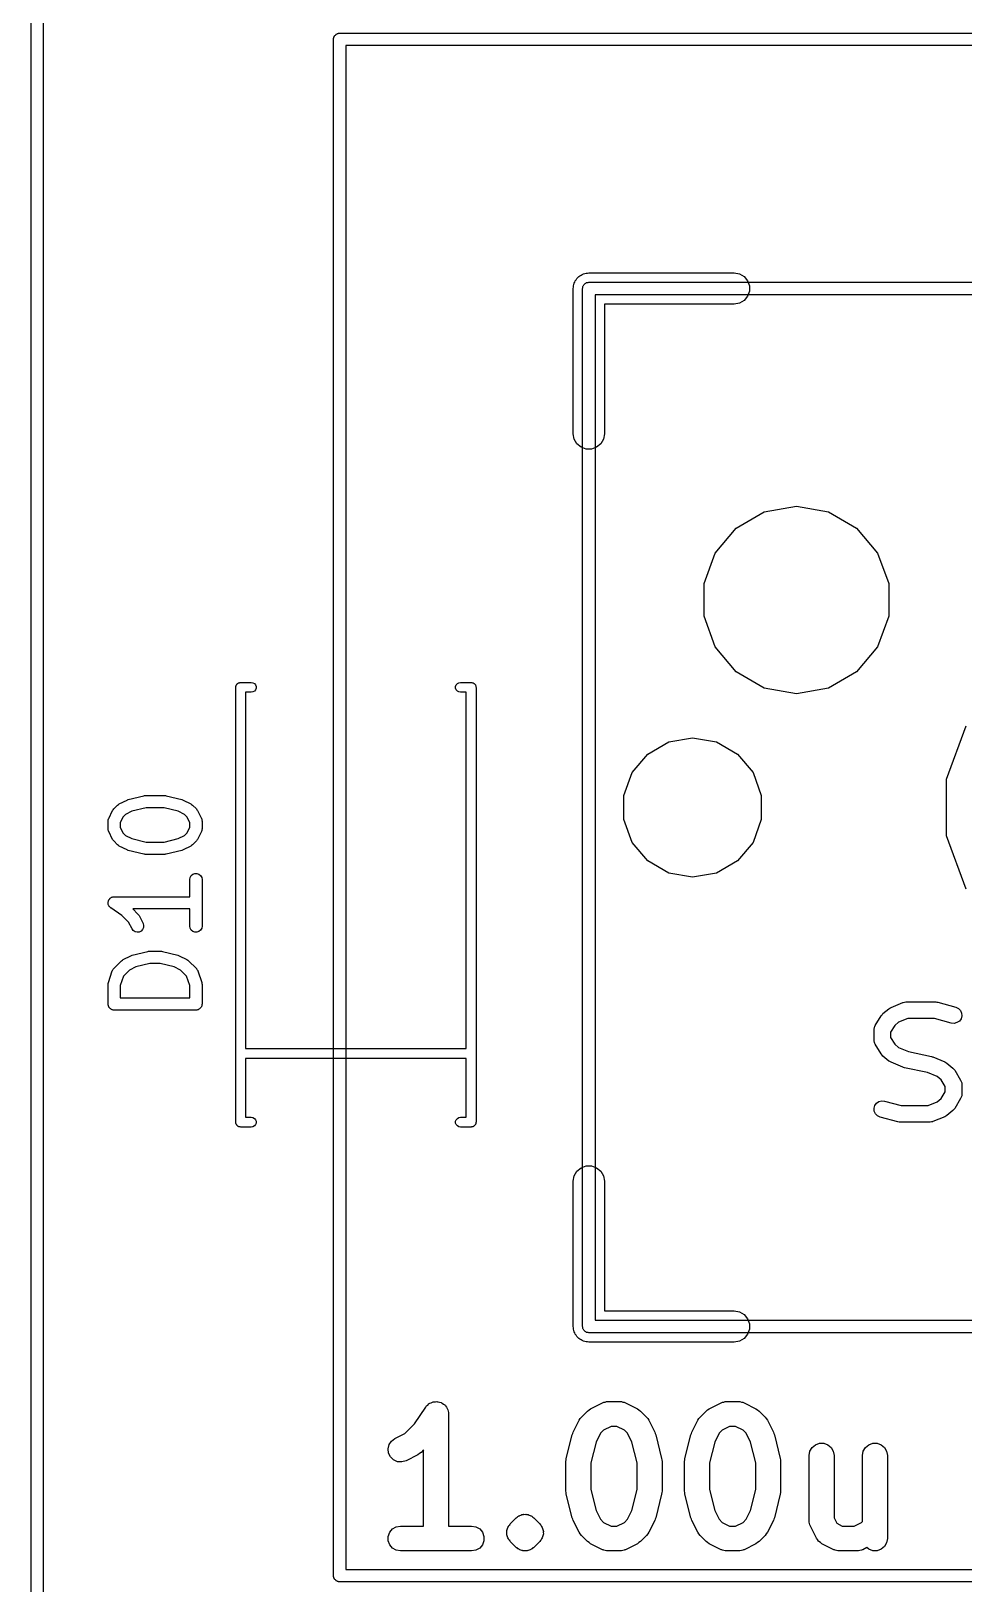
# Model space of a CAD drawing. Header units: millimetres. Extents: x 50 to 169, y 50 to 167.
# Drawn here: x 49.94 to 61.35, y 108.27 to 127.27 of the extents above; entities that cross this region are included whole.
import ezdxf

# ---------------------------------------------------------------- set-up
doc = ezdxf.new("R2010")
doc.units = ezdxf.units.MM
doc.layers.add('BLACK', color=7, linetype='Continuous')

# ---------------------------------------------------------------- blocks, each defined once
blk = doc.blocks.new('hhskb2-Cmts.User')
at = {"layer": 'BLACK'}
for p, q in [((43.5738, -62.65), (43.575, -62.6434)), ((43.5738, -75.35), (43.5738, -62.65)), ((43.575, -62.6368), (43.5772, -62.6305)), ((43.575, -62.6434), (43.575, -62.6368)), ((43.5772, -62.6305), (43.5784, -62.6239)), ((43.5784, -62.6239), (43.5817, -62.6182)), ((43.5817, -62.6182), (43.584, -62.6119)), ((43.584, -62.6119), (43.5883, -62.6068)), ((43.5883, -62.6068), (43.5916, -62.601)), ((43.5916, -62.601), (43.5967, -62.5967)), ((43.5967, -62.5967), (43.601, -62.5916)), ((43.601, -62.5916), (43.6068, -62.5883)), ((43.6068, -62.5883), (43.6119, -62.584)), ((43.6119, -62.584), (43.6182, -62.5817)), ((43.6182, -62.5817), (43.6239, -62.5784)), ((43.6239, -62.5784), (43.6305, -62.5772)), ((43.6305, -62.5772), (43.6368, -62.575)), ((43.6368, -62.575), (43.6434, -62.575)), ((43.6434, -62.575), (43.65, -62.5738)), ((43.65, -62.5738), (56.35, -62.5738)), ((43.7262, -62.7262), (43.7262, -75.2738)), ((56.2738, -62.7262), (43.7262, -62.7262)), ((43.575, -75.3566), (43.5738, -75.35)), ((43.575, -75.3632), (43.575, -75.3566)), ((43.5772, -75.3695), (43.575, -75.3632)), ((43.5784, -75.3761), (43.5772, -75.3695)), ((43.5817, -75.3818), (43.5784, -75.3761)), ((43.584, -75.3881), (43.5817, -75.3818)), ((43.5883, -75.3932), (43.584, -75.3881)), ((43.5916, -75.399), (43.5883, -75.3932)), ((43.5967, -75.4033), (43.5916, -75.399)), ((43.601, -75.4084), (43.5967, -75.4033)), ((43.6068, -75.4117), (43.601, -75.4084)), ((43.6119, -75.416), (43.6068, -75.4117)), ((43.6182, -75.4183), (43.6119, -75.416)), ((43.6239, -75.4216), (43.6182, -75.4183)), ((43.6305, -75.4228), (43.6239, -75.4216)), ((43.6368, -75.425), (43.6305, -75.4228)), ((43.6434, -75.425), (43.6368, -75.425)), ((43.65, -75.4262), (43.6434, -75.425)), ((56.35, -75.4262), (43.65, -75.4262)), ((43.7262, -75.2738), (56.2738, -75.2738))]:
    blk.add_line(p, q, dxfattribs=at)
blk = doc.blocks.new('hhskb2-Dwgs.User')
at = {"layer": 'BLACK'}
for p, q in [((40.5258, -59.602), (40.527, -59.5954)), ((40.5258, -78.398), (40.5258, -59.602)), ((40.527, -59.5888), (40.5292, -59.5825)), ((40.527, -59.5954), (40.527, -59.5888)), ((40.5292, -59.5825), (40.5304, -59.5759)), ((40.5304, -59.5759), (40.5337, -59.5702)), ((40.5337, -59.5702), (40.536, -59.5639)), ((40.536, -59.5639), (40.5403, -59.5588)), ((40.5403, -59.5588), (40.5436, -59.553)), ((40.5436, -59.553), (40.5487, -59.5487)), ((40.5487, -59.5487), (40.553, -59.5436)), ((40.553, -59.5436), (40.5588, -59.5403)), ((40.5588, -59.5403), (40.5639, -59.536)), ((40.5639, -59.536), (40.5702, -59.5337)), ((40.5702, -59.5337), (40.5759, -59.5304)), ((40.5759, -59.5304), (40.5825, -59.5292)), ((40.5825, -59.5292), (40.5888, -59.527)), ((40.5888, -59.527), (40.5954, -59.527)), ((40.5954, -59.527), (40.602, -59.5258)), ((40.602, -59.5258), (59.398, -59.5258)), ((40.6782, -59.6782), (40.6782, -78.3218)), ((59.3218, -59.6782), (40.6782, -59.6782)), ((41.5177, -76.541), (41.6545, -76.3359)), ((41.6545, -76.3359), (41.6603, -76.3298)), ((41.6603, -76.3298), (41.6645, -76.3225)), ((41.6645, -76.3225), (41.6785, -76.3108)), ((41.6785, -76.3108), (41.691, -76.2976)), ((41.691, -76.2976), (41.6986, -76.2939)), ((41.6986, -76.2939), (41.7051, -76.2884)), ((41.7051, -76.2884), (41.7222, -76.2822)), ((41.7222, -76.2822), (41.7385, -76.2742)), ((41.7385, -76.2742), (41.7469, -76.2732)), ((41.7469, -76.2732), (41.7548, -76.2703)), ((41.7548, -76.2703), (41.773, -76.2703)), ((41.773, -76.2703), (41.7911, -76.2683)), ((41.7911, -76.2683), (41.7993, -76.2703)), ((41.7993, -76.2703), (41.8077, -76.2703)), ((41.8077, -76.2703), (41.8248, -76.2766)), ((41.8248, -76.2766), (41.8425, -76.2809)), ((41.8425, -76.2809), (41.8496, -76.2856)), ((41.8496, -76.2856), (41.8575, -76.2884)), ((41.8575, -76.2884), (41.8714, -76.3001)), ((41.8714, -76.3001), (41.8866, -76.3102)), ((41.8866, -76.3102), (41.8916, -76.317)), ((41.8916, -76.317), (41.898, -76.3225)), ((41.898, -76.3225), (41.9071, -76.3382)), ((41.9071, -76.3382), (41.9179, -76.3529)), ((41.9179, -76.3529), (41.9203, -76.361)), ((41.9203, -76.361), (41.9245, -76.3683)), ((41.9245, -76.3683), (41.9277, -76.3862)), ((43.633, -76.3852), (43.6529, -76.3712)), ((43.6529, -76.3712), (43.6726, -76.3567)), ((43.6726, -76.3567), (43.8177, -76.2841)), ((43.8177, -76.2841), (43.8261, -76.2816)), ((43.8261, -76.2816), (43.8337, -76.2772)), ((43.8337, -76.2772), (43.8513, -76.2741)), ((43.8513, -76.2741), (43.8684, -76.269)), ((43.8684, -76.269), (43.8772, -76.2696)), ((43.8772, -76.2696), (43.8859, -76.268)), ((43.8859, -76.268), (44.031, -76.268)), ((44.031, -76.268), (44.0397, -76.2696)), ((44.0397, -76.2696), (44.0484, -76.269)), ((44.0484, -76.269), (44.0655, -76.2741)), ((44.0655, -76.2741), (44.0831, -76.2772)), ((44.0831, -76.2772), (44.0907, -76.2816)), ((44.0907, -76.2816), (44.0992, -76.2841)), ((44.0992, -76.2841), (44.2443, -76.3567)), ((44.2443, -76.3567), (44.2639, -76.3712)), ((44.2639, -76.3712), (44.2839, -76.3852)), ((45.0844, -76.3852), (45.1044, -76.3712)), ((45.1044, -76.3712), (45.124, -76.3567)), ((45.124, -76.3567), (45.2691, -76.2841)), ((45.2691, -76.2841), (45.2776, -76.2816)), ((45.2776, -76.2816), (45.2852, -76.2772)), ((45.2852, -76.2772), (45.3027, -76.2741)), ((45.3027, -76.2741), (45.3199, -76.269)), ((45.3199, -76.269), (45.3286, -76.2696)), ((45.3286, -76.2696), (45.3373, -76.268)), ((45.3373, -76.268), (45.4824, -76.268)), ((45.4824, -76.268), (45.4911, -76.2696)), ((45.4911, -76.2696), (45.4999, -76.269)), ((45.4999, -76.269), (45.517, -76.2741)), ((45.517, -76.2741), (45.5346, -76.2772)), ((45.5346, -76.2772), (45.5422, -76.2816)), ((45.5422, -76.2816), (45.5506, -76.2841)), ((45.5506, -76.2841), (45.6957, -76.3567)), ((45.6957, -76.3567), (45.7153, -76.3712)), ((45.7153, -76.3712), (45.7353, -76.3852)), ((41.4007, -76.658), (41.5177, -76.541)), ((41.9277, -76.3862), (41.9328, -76.4037)), ((41.9328, -76.4037), (41.9322, -76.4121)), ((41.9322, -76.4121), (41.9337, -76.4204)), ((41.9337, -76.4204), (41.9337, -77.792)), ((43.4593, -76.6426), (43.5318, -76.4974)), ((43.5318, -76.4974), (43.5464, -76.4778)), ((43.5464, -76.4778), (43.5604, -76.4578)), ((43.5604, -76.4578), (43.633, -76.3852)), ((44.2839, -76.3852), (44.3565, -76.4578)), ((44.3565, -76.4578), (44.3705, -76.4778)), ((44.3705, -76.4778), (44.385, -76.4974)), ((44.385, -76.4974), (44.4576, -76.6426)), ((44.9107, -76.6426), (44.9833, -76.4974)), ((44.9833, -76.4974), (44.9978, -76.4778)), ((44.9978, -76.4778), (45.0118, -76.4578)), ((45.0118, -76.4578), (45.0844, -76.3852)), ((45.7353, -76.3852), (45.8079, -76.4578)), ((45.8079, -76.4578), (45.8219, -76.4778)), ((45.8219, -76.4778), (45.8365, -76.4974)), ((45.8365, -76.4974), (45.909, -76.6426)), ((41.206, -76.7952), (41.2352, -76.7511)), ((41.2352, -76.7511), (41.2777, -76.7195)), ((41.2777, -76.7195), (41.4007, -76.658)), ((43.3751, -76.964), (43.4477, -76.6738)), ((43.4477, -76.6738), (43.4545, -76.6585)), ((43.4545, -76.6585), (43.4593, -76.6426)), ((43.7934, -76.6558), (43.7394, -76.7639)), ((43.831, -76.6183), (43.7934, -76.6558)), ((43.9218, -76.5728), (43.831, -76.6183)), ((43.995, -76.5728), (43.9218, -76.5728)), ((44.0859, -76.6183), (43.995, -76.5728)), ((44.1235, -76.6558), (44.0859, -76.6183)), ((44.1775, -76.7639), (44.1235, -76.6558)), ((44.4576, -76.6426), (44.4623, -76.6585)), ((44.4623, -76.6585), (44.4691, -76.6738)), ((44.4691, -76.6738), (44.5417, -76.964)), ((44.8266, -76.964), (44.8991, -76.6738)), ((44.8991, -76.6738), (44.9059, -76.6585)), ((44.9059, -76.6585), (44.9107, -76.6426)), ((45.2448, -76.6558), (45.1908, -76.7639)), ((45.2824, -76.6183), (45.2448, -76.6558)), ((45.3733, -76.5728), (45.2824, -76.6183)), ((45.4465, -76.5728), (45.3733, -76.5728)), ((45.5373, -76.6183), (45.4465, -76.5728)), ((45.5749, -76.6558), (45.5373, -76.6183)), ((45.6289, -76.7639), (45.5749, -76.6558)), ((45.909, -76.6426), (45.9138, -76.6585)), ((45.9138, -76.6585), (45.9206, -76.6738)), ((45.9206, -76.6738), (45.9931, -76.964)), ((41.1937, -76.8467), (41.206, -76.7952)), ((41.1998, -76.8993), (41.1937, -76.8467)), ((41.2235, -76.9466), (41.1998, -76.8993)), ((41.2619, -76.983), (41.2235, -76.9466)), ((41.5592, -76.9196), (41.414, -76.9922)), ((41.5788, -76.905), (41.5592, -76.9196)), ((41.5988, -76.891), (41.5788, -76.905)), ((41.6289, -76.8609), (41.5988, -76.891)), ((41.6289, -77.792), (41.6289, -76.8609)), ((43.7394, -76.7639), (43.6754, -77.0198)), ((44.2415, -77.0198), (44.1775, -76.7639)), ((45.1908, -76.7639), (45.1268, -77.0198)), ((45.6929, -77.0198), (45.6289, -76.7639)), ((46.346, -76.9284), (46.3552, -76.8763)), ((46.346, -77.7267), (46.346, -76.9284)), ((46.3552, -76.8763), (46.3817, -76.8305)), ((46.3817, -76.8305), (46.4222, -76.7964)), ((46.4222, -76.7964), (46.472, -76.7783)), ((46.472, -76.7783), (46.5249, -76.7783)), ((46.5249, -76.7783), (46.5746, -76.7964)), ((46.5746, -76.7964), (46.6152, -76.8305)), ((46.6152, -76.8305), (46.6416, -76.8763)), ((46.6416, -76.8763), (46.6508, -76.9284)), ((46.6508, -76.9284), (46.6508, -77.6907)), ((46.9992, -76.9284), (47.0084, -76.8763)), ((46.9992, -77.7362), (46.9992, -76.9284)), ((47.0084, -76.8763), (47.0348, -76.8305)), ((47.0348, -76.8305), (47.0754, -76.7964)), ((47.0754, -76.7964), (47.1251, -76.7783)), ((47.1251, -76.7783), (47.178, -76.7783)), ((47.178, -76.7783), (47.2278, -76.7964)), ((47.2278, -76.7964), (47.2683, -76.8305)), ((47.2683, -76.8305), (47.2948, -76.8763)), ((47.2948, -76.8763), (47.304, -76.9284)), ((47.304, -76.9284), (47.304, -77.9444)), ((41.3104, -77.0041), (41.2619, -76.983)), ((41.3633, -77.0073), (41.3104, -77.0041)), ((41.414, -76.9922), (41.3633, -77.0073)), ((43.3706, -77.001), (43.3738, -76.9826)), ((43.3706, -77.3639), (43.3706, -77.001)), ((43.3738, -76.9826), (43.3751, -76.964)), ((43.6754, -77.0198), (43.6754, -77.3451)), ((44.2415, -77.3451), (44.2415, -77.0198)), ((44.5417, -76.964), (44.543, -76.9826)), ((44.543, -76.9826), (44.5463, -77.001)), ((44.5463, -77.001), (44.5463, -77.3639)), ((44.822, -77.001), (44.8253, -76.9826)), ((44.822, -77.3639), (44.822, -77.001)), ((44.8253, -76.9826), (44.8266, -76.964)), ((45.1268, -77.0198), (45.1268, -77.3451)), ((45.6929, -77.3451), (45.6929, -77.0198)), ((45.9931, -76.964), (45.9944, -76.9826)), ((45.9944, -76.9826), (45.9977, -77.001)), ((45.9977, -77.001), (45.9977, -77.3639)), ((43.3738, -77.3822), (43.3706, -77.3639)), ((43.3751, -77.4008), (43.3738, -77.3822)), ((43.4477, -77.6911), (43.3751, -77.4008)), ((43.6754, -77.3451), (43.7394, -77.6009)), ((44.1775, -77.601), (44.2415, -77.3451)), ((44.5417, -77.4008), (44.4691, -77.6911)), ((44.543, -77.3822), (44.5417, -77.4008)), ((44.5463, -77.3639), (44.543, -77.3822)), ((44.8253, -77.3822), (44.822, -77.3639)), ((44.8266, -77.4008), (44.8253, -77.3822)), ((44.8991, -77.6911), (44.8266, -77.4008)), ((45.1268, -77.3451), (45.1908, -77.6009)), ((45.6289, -77.601), (45.6929, -77.3451)), ((45.9931, -77.4008), (45.9206, -77.6911)), ((45.9944, -77.3822), (45.9931, -77.4008)), ((45.9977, -77.3639), (45.9944, -77.3822)), ((42.6895, -77.7641), (42.7621, -77.6915)), ((42.7621, -77.6915), (42.773, -77.6839)), ((42.773, -77.6839), (42.7824, -77.6744)), ((42.7824, -77.6744), (42.7885, -77.6716)), ((42.7885, -77.6716), (42.7937, -77.6673)), ((42.7937, -77.6673), (42.8, -77.665)), ((42.8, -77.665), (42.8055, -77.6612)), ((42.8055, -77.6612), (42.8183, -77.6577)), ((42.8183, -77.6577), (42.8304, -77.6521)), ((42.8304, -77.6521), (42.8371, -77.6515)), ((42.8371, -77.6515), (42.8434, -77.6492)), ((42.8434, -77.6492), (42.8501, -77.6492)), ((42.8501, -77.6492), (42.8566, -77.6475)), ((42.8566, -77.6475), (42.8699, -77.6486)), ((42.8699, -77.6486), (42.8831, -77.6475)), ((42.8831, -77.6475), (42.8896, -77.6492)), ((42.8896, -77.6492), (42.8963, -77.6492)), ((42.8963, -77.6492), (42.9026, -77.6515)), ((42.9026, -77.6515), (42.9093, -77.6521)), ((42.9093, -77.6521), (42.9214, -77.6577)), ((42.9214, -77.6577), (42.9343, -77.6612)), ((42.9343, -77.6612), (42.9398, -77.665)), ((42.9398, -77.665), (42.9461, -77.6673)), ((42.9461, -77.6673), (42.9512, -77.6716)), ((42.9512, -77.6716), (42.9573, -77.6744)), ((42.9573, -77.6744), (42.9667, -77.6839)), ((42.9667, -77.6839), (42.9776, -77.6915)), ((42.9776, -77.6915), (43.0502, -77.7641)), ((43.4545, -77.7063), (43.4477, -77.6911)), ((43.4593, -77.7223), (43.4545, -77.7063)), ((43.7394, -77.6009), (43.7934, -77.709)), ((43.7934, -77.709), (43.831, -77.7466)), ((44.0859, -77.7466), (44.1235, -77.709)), ((44.1235, -77.709), (44.1775, -77.601)), ((44.4623, -77.7063), (44.4576, -77.7223)), ((44.4691, -77.6911), (44.4623, -77.7063)), ((44.9059, -77.7063), (44.8991, -77.6911)), ((44.9107, -77.7223), (44.9059, -77.7063)), ((45.1908, -77.6009), (45.2448, -77.709)), ((45.2448, -77.709), (45.2824, -77.7466)), ((45.5373, -77.7466), (45.5749, -77.709)), ((45.5749, -77.709), (45.6289, -77.601)), ((45.9138, -77.7063), (45.909, -77.7223)), ((45.9206, -77.6911), (45.9138, -77.7063)), ((46.6508, -77.6907), (46.6846, -77.7583)), ((41.1958, -77.918), (41.2139, -77.8682)), ((41.2139, -77.8682), (41.2479, -77.8277)), ((41.2479, -77.8277), (41.2937, -77.8012)), ((41.2937, -77.8012), (41.3459, -77.792)), ((41.3459, -77.792), (41.6289, -77.792)), ((41.9337, -77.792), (42.2167, -77.792)), ((42.2167, -77.792), (42.2688, -77.8012)), ((42.2688, -77.8012), (42.3147, -77.8277)), ((42.3147, -77.8277), (42.3487, -77.8682)), ((42.3487, -77.8682), (42.3668, -77.918)), ((42.6455, -77.8586), (42.6489, -77.8457)), ((42.6466, -77.8719), (42.6455, -77.8586)), ((42.6455, -77.8851), (42.6466, -77.8719)), ((42.6489, -77.898), (42.6455, -77.8851)), ((42.6489, -77.8457), (42.6501, -77.8324)), ((42.6501, -77.9113), (42.6489, -77.898)), ((42.6501, -77.8324), (42.6557, -77.8203)), ((42.6557, -77.8203), (42.6592, -77.8075)), ((42.6592, -77.8075), (42.6668, -77.7965)), ((42.6668, -77.7965), (42.6724, -77.7844)), ((42.6724, -77.7844), (42.6819, -77.775)), ((42.6819, -77.775), (42.6895, -77.7641)), ((43.0502, -77.7641), (43.0578, -77.775)), ((43.0578, -77.775), (43.0673, -77.7844)), ((43.0673, -77.7844), (43.0729, -77.7965)), ((43.0729, -77.7965), (43.0805, -77.8075)), ((43.0805, -77.8075), (43.084, -77.8203)), ((43.084, -77.8203), (43.0896, -77.8324)), ((43.0896, -77.8324), (43.0908, -77.8457)), ((43.0908, -77.898), (43.0896, -77.9113)), ((43.0908, -77.8457), (43.0942, -77.8586)), ((43.0942, -77.8851), (43.0908, -77.898)), ((43.0942, -77.8586), (43.0931, -77.8719)), ((43.0931, -77.8719), (43.0942, -77.8851)), ((43.5318, -77.8674), (43.4593, -77.7223)), ((43.5464, -77.8871), (43.5318, -77.8674)), ((43.5604, -77.907), (43.5464, -77.8871)), ((43.831, -77.7466), (43.9218, -77.792)), ((43.9218, -77.792), (43.995, -77.792)), ((43.995, -77.792), (44.0859, -77.7466)), ((44.3705, -77.8871), (44.3565, -77.907)), ((44.385, -77.8674), (44.3705, -77.8871)), ((44.4576, -77.7223), (44.385, -77.8674)), ((44.9833, -77.8674), (44.9107, -77.7223)), ((44.9978, -77.8871), (44.9833, -77.8674)), ((45.0118, -77.907), (44.9978, -77.8871)), ((45.2824, -77.7466), (45.3733, -77.792)), ((45.3733, -77.792), (45.4465, -77.792)), ((45.4465, -77.792), (45.5373, -77.7466)), ((45.8219, -77.8871), (45.8079, -77.907)), ((45.8365, -77.8674), (45.8219, -77.8871)), ((45.909, -77.7223), (45.8365, -77.8674)), ((46.3476, -77.7354), (46.346, -77.7267)), ((46.347, -77.7441), (46.3476, -77.7354)), ((46.3521, -77.7613), (46.347, -77.7441)), ((46.3552, -77.7788), (46.3521, -77.7613)), ((46.3596, -77.7864), (46.3552, -77.7788)), ((46.3621, -77.7949), (46.3596, -77.7864)), ((46.4347, -77.94), (46.3621, -77.7949)), ((46.6846, -77.7583), (46.7521, -77.792)), ((46.7521, -77.792), (46.8979, -77.792)), ((46.8979, -77.792), (46.9887, -77.7466)), ((46.9887, -77.7466), (46.9992, -77.7362)), ((41.1958, -77.9709), (41.1958, -77.918)), ((41.2139, -78.0206), (41.1958, -77.9709)), ((41.2479, -78.0612), (41.2139, -78.0206)), ((41.2937, -78.0876), (41.2479, -78.0612)), ((41.3459, -78.0968), (41.2937, -78.0876)), ((42.2688, -78.0876), (42.2167, -78.0968)), ((42.3147, -78.0612), (42.2688, -78.0876)), ((42.3487, -78.0206), (42.3147, -78.0612)), ((42.3668, -77.9709), (42.3487, -78.0206)), ((42.3668, -77.918), (42.3668, -77.9709)), ((42.6557, -77.9234), (42.6501, -77.9113)), ((42.6592, -77.9363), (42.6557, -77.9234)), ((42.6668, -77.9472), (42.6592, -77.9363)), ((42.6724, -77.9593), (42.6668, -77.9472)), ((42.6819, -77.9687), (42.6724, -77.9593)), ((42.6895, -77.9796), (42.6819, -77.9687)), ((42.7621, -78.0522), (42.6895, -77.9796)), ((42.773, -78.0598), (42.7621, -78.0522)), ((42.7824, -78.0693), (42.773, -78.0598)), ((42.7885, -78.0721), (42.7824, -78.0693)), ((42.7937, -78.0764), (42.7885, -78.0721)), ((42.8, -78.0787), (42.7937, -78.0764)), ((42.8055, -78.0825), (42.8, -78.0787)), ((42.8183, -78.086), (42.8055, -78.0825)), ((42.8304, -78.0916), (42.8183, -78.086)), ((42.9214, -78.086), (42.9093, -78.0916)), ((42.9343, -78.0825), (42.9214, -78.086)), ((42.9398, -78.0787), (42.9343, -78.0825)), ((42.9461, -78.0764), (42.9398, -78.0787)), ((42.9512, -78.0721), (42.9461, -78.0764)), ((42.9573, -78.0693), (42.9512, -78.0721)), ((42.9667, -78.0598), (42.9573, -78.0693)), ((42.9776, -78.0522), (42.9667, -78.0598)), ((43.0502, -77.9796), (42.9776, -78.0522)), ((43.0578, -77.9687), (43.0502, -77.9796)), ((43.0673, -77.9593), (43.0578, -77.9687)), ((43.0729, -77.9472), (43.0673, -77.9593)), ((43.0805, -77.9363), (43.0729, -77.9472)), ((43.084, -77.9234), (43.0805, -77.9363)), ((43.0896, -77.9113), (43.084, -77.9234)), ((43.633, -77.9796), (43.5604, -77.907)), ((43.6529, -77.9936), (43.633, -77.9796)), ((43.6726, -78.0082), (43.6529, -77.9936)), ((43.8177, -78.0807), (43.6726, -78.0082)), ((43.8261, -78.0832), (43.8177, -78.0807)), ((43.8337, -78.0876), (43.8261, -78.0832)), ((43.8513, -78.0907), (43.8337, -78.0876)), ((44.0831, -78.0876), (44.0655, -78.0907)), ((44.0907, -78.0832), (44.0831, -78.0876)), ((44.0992, -78.0807), (44.0907, -78.0832)), ((44.2443, -78.0082), (44.0992, -78.0807)), ((44.2639, -77.9936), (44.2443, -78.0082)), ((44.2839, -77.9796), (44.2639, -77.9936)), ((44.3565, -77.907), (44.2839, -77.9796)), ((45.0844, -77.9796), (45.0118, -77.907)), ((45.1044, -77.9936), (45.0844, -77.9796)), ((45.124, -78.0082), (45.1044, -77.9936)), ((45.2691, -78.0807), (45.124, -78.0082)), ((45.2776, -78.0832), (45.2691, -78.0807)), ((45.2852, -78.0876), (45.2776, -78.0832)), ((45.3027, -78.0907), (45.2852, -78.0876)), ((45.5346, -78.0876), (45.517, -78.0907)), ((45.5422, -78.0832), (45.5346, -78.0876)), ((45.5506, -78.0807), (45.5422, -78.0832)), ((45.6957, -78.0082), (45.5506, -78.0807)), ((45.7153, -77.9936), (45.6957, -78.0082)), ((45.7353, -77.9796), (45.7153, -77.9936)), ((45.8079, -77.907), (45.7353, -77.9796)), ((46.448, -77.958), (46.4347, -77.94)), ((46.4603, -77.9766), (46.448, -77.958)), ((46.4637, -77.9791), (46.4603, -77.9766)), ((46.4662, -77.9825), (46.4637, -77.9791)), ((46.4849, -77.9948), (46.4662, -77.9825)), ((46.5028, -78.0082), (46.4849, -77.9948)), ((46.648, -78.0807), (46.5028, -78.0082)), ((46.6564, -78.0832), (46.648, -78.0807)), ((46.664, -78.0876), (46.6564, -78.0832)), ((46.6816, -78.0907), (46.664, -78.0876)), ((46.986, -78.0876), (46.9684, -78.0907)), ((46.9936, -78.0832), (46.986, -78.0876)), ((47.002, -78.0807), (46.9936, -78.0832)), ((47.0512, -78.0561), (47.002, -78.0807)), ((47.0754, -78.0764), (47.0512, -78.0561)), ((47.1251, -78.0945), (47.0754, -78.0764)), ((47.2278, -78.0764), (47.178, -78.0945)), ((47.2683, -78.0424), (47.2278, -78.0764)), ((47.2948, -77.9966), (47.2683, -78.0424)), ((47.304, -77.9444), (47.2948, -77.9966)), ((42.2167, -78.0968), (41.3459, -78.0968)), ((42.8371, -78.0922), (42.8304, -78.0916)), ((42.8434, -78.0945), (42.8371, -78.0922)), ((42.8501, -78.0945), (42.8434, -78.0945)), ((42.8566, -78.0962), (42.8501, -78.0945)), ((42.8699, -78.0951), (42.8566, -78.0962)), ((42.8831, -78.0962), (42.8699, -78.0951)), ((42.8896, -78.0945), (42.8831, -78.0962)), ((42.8963, -78.0945), (42.8896, -78.0945)), ((42.9026, -78.0922), (42.8963, -78.0945)), ((42.9093, -78.0916), (42.9026, -78.0922)), ((43.8684, -78.0958), (43.8513, -78.0907)), ((43.8772, -78.0953), (43.8684, -78.0958)), ((43.8859, -78.0968), (43.8772, -78.0953)), ((44.031, -78.0968), (43.8859, -78.0968)), ((44.0397, -78.0953), (44.031, -78.0968)), ((44.0484, -78.0958), (44.0397, -78.0953)), ((44.0655, -78.0907), (44.0484, -78.0958)), ((45.3199, -78.0958), (45.3027, -78.0907)), ((45.3286, -78.0953), (45.3199, -78.0958)), ((45.3373, -78.0968), (45.3286, -78.0953)), ((45.4824, -78.0968), (45.3373, -78.0968)), ((45.4911, -78.0953), (45.4824, -78.0968)), ((45.4999, -78.0958), (45.4911, -78.0953)), ((45.517, -78.0907), (45.4999, -78.0958)), ((46.6987, -78.0958), (46.6816, -78.0907)), ((46.7075, -78.0953), (46.6987, -78.0958)), ((46.7161, -78.0968), (46.7075, -78.0953)), ((46.9339, -78.0968), (46.7161, -78.0968)), ((46.9425, -78.0953), (46.9339, -78.0968)), ((46.9513, -78.0958), (46.9425, -78.0953)), ((46.9684, -78.0907), (46.9513, -78.0958)), ((47.178, -78.0945), (47.1251, -78.0945)), ((40.527, -78.4046), (40.5258, -78.398)), ((40.527, -78.4112), (40.527, -78.4046)), ((40.5292, -78.4175), (40.527, -78.4112)), ((40.5304, -78.4241), (40.5292, -78.4175)), ((40.5337, -78.4298), (40.5304, -78.4241)), ((40.536, -78.4361), (40.5337, -78.4298)), ((40.5403, -78.4412), (40.536, -78.4361)), ((40.5436, -78.447), (40.5403, -78.4412)), ((40.5487, -78.4513), (40.5436, -78.447)), ((40.553, -78.4564), (40.5487, -78.4513)), ((40.5588, -78.4597), (40.553, -78.4564)), ((40.5639, -78.464), (40.5588, -78.4597)), ((40.5702, -78.4663), (40.5639, -78.464)), ((40.5759, -78.4696), (40.5702, -78.4663)), ((40.5825, -78.4708), (40.5759, -78.4696)), ((40.6782, -78.3218), (59.3218, -78.3218)), ((40.5888, -78.473), (40.5825, -78.4708)), ((40.5954, -78.473), (40.5888, -78.473)), ((40.602, -78.4742), (40.5954, -78.473)), ((59.398, -78.4742), (40.602, -78.4742))]:
    blk.add_line(p, q, dxfattribs=at)
blk = doc.blocks.new('hhskb2-Edge.Cuts')
at = {"layer": 'BLACK'}
for p, q in [((36.825, -136.7), (36.825, -21.2)), ((36.975, -21.2), (36.975, -136.625))]:
    blk.add_line(p, q, dxfattribs=at)
blk = doc.blocks.new('hhskb2-F.SilkS')
at = {"layer": 'BLACK'}
for p, q in [((43.5168, -62.5168), (43.5275, -62.5041)), ((43.5275, -62.5041), (43.542, -62.4957)), ((43.542, -62.4957), (43.5547, -62.485)), ((43.5547, -62.485), (43.5704, -62.4793)), ((43.5704, -62.4793), (43.5848, -62.471)), ((43.5848, -62.471), (43.6013, -62.4681)), ((43.6013, -62.4681), (43.6169, -62.4624)), ((43.6169, -62.4624), (43.6336, -62.4624)), ((43.6336, -62.4624), (43.65, -62.4595)), ((43.65, -62.4595), (45.428, -62.4595)), ((45.428, -62.4595), (45.4932, -62.471)), ((45.4932, -62.471), (45.5505, -62.5041)), ((45.5505, -62.5041), (45.593, -62.5547)), ((43.4595, -62.65), (43.4624, -62.6336)), ((43.4595, -64.428), (43.4595, -62.65)), ((43.4624, -62.6169), (43.4681, -62.6013)), ((43.4624, -62.6336), (43.4624, -62.6169)), ((43.4681, -62.6013), (43.471, -62.5848)), ((43.471, -62.5848), (43.4793, -62.5704)), ((43.4793, -62.5704), (43.485, -62.5547)), ((43.485, -62.5547), (43.4957, -62.542)), ((43.4957, -62.542), (43.5041, -62.5275)), ((43.5041, -62.5275), (43.5168, -62.5168)), ((45.593, -62.5547), (45.6156, -62.6169)), ((45.6156, -62.6831), (45.593, -62.7452)), ((45.6156, -62.6169), (45.6156, -62.6831)), ((45.428, -62.8405), (43.8405, -62.8405)), ((43.8405, -62.8405), (43.8405, -64.428)), ((45.4932, -62.829), (45.428, -62.8405)), ((45.5505, -62.7959), (45.4932, -62.829)), ((45.593, -62.7452), (45.5505, -62.7959)), ((43.471, -64.4932), (43.4595, -64.428)), ((43.5041, -64.5505), (43.471, -64.4932)), ((43.5547, -64.593), (43.5041, -64.5505)), ((43.6169, -64.6156), (43.5547, -64.593)), ((43.7452, -64.593), (43.6831, -64.6156)), ((43.7959, -64.5505), (43.7452, -64.593)), ((43.829, -64.4932), (43.7959, -64.5505)), ((43.8405, -64.428), (43.829, -64.4932)), ((43.6831, -64.6156), (43.6169, -64.6156)), ((45.7976, -65.3818), (46.19, -65.3126)), ((46.19, -65.3126), (46.5824, -65.3818)), ((45.4525, -65.5811), (45.7976, -65.3818)), ((46.5824, -65.3818), (46.9275, -65.5811)), ((45.1964, -65.8863), (45.4525, -65.5811)), ((46.9275, -65.5811), (47.1836, -65.8863)), ((45.0601, -66.2608), (45.1964, -65.8863)), ((47.1836, -65.8863), (47.3199, -66.2608)), ((45.0601, -66.6592), (45.0601, -66.2608)), ((47.3199, -66.2608), (47.3199, -66.6592)), ((45.1964, -67.0337), (45.0601, -66.6592)), ((47.3199, -66.6592), (47.1836, -67.0337)), ((45.4525, -67.3389), (45.1964, -67.0337)), ((47.1836, -67.0337), (46.9275, -67.3389)), ((45.7976, -67.5382), (45.4525, -67.3389)), ((46.9275, -67.3389), (46.5824, -67.5382)), ((39.33, -67.53), (39.3309, -67.5248)), ((39.33, -72.85), (39.33, -67.53)), ((39.3309, -67.5196), (39.3327, -67.5147)), ((39.3309, -67.5248), (39.3309, -67.5196)), ((39.3327, -67.5147), (39.3336, -67.5095)), ((39.3336, -67.5095), (39.3362, -67.5049)), ((39.3362, -67.5049), (39.338, -67.5)), ((39.338, -67.5), (39.3414, -67.496)), ((39.3414, -67.496), (39.344, -67.4914)), ((39.344, -67.4914), (39.3481, -67.4881)), ((39.3481, -67.4881), (39.3514, -67.484)), ((39.3514, -67.484), (39.356, -67.4814)), ((39.356, -67.4814), (39.36, -67.478)), ((39.36, -67.478), (39.3649, -67.4762)), ((39.3649, -67.4762), (39.3695, -67.4736)), ((39.3695, -67.4736), (39.3747, -67.4727)), ((39.3747, -67.4727), (39.3796, -67.4709)), ((39.3796, -67.4709), (39.3848, -67.4709)), ((39.3848, -67.4709), (39.39, -67.47)), ((39.39, -67.47), (39.52, -67.47)), ((39.52, -67.59), (39.45, -67.59)), ((39.45, -67.59), (39.45, -71.95)), ((39.52, -67.47), (39.5405, -67.4736)), ((39.5405, -67.5864), (39.52, -67.59)), ((39.5405, -67.4736), (39.5586, -67.484)), ((39.5586, -67.576), (39.5405, -67.5864)), ((39.5586, -67.484), (39.572, -67.5)), ((39.572, -67.56), (39.5586, -67.576)), ((39.572, -67.5), (39.5791, -67.5196)), ((39.5791, -67.5404), (39.572, -67.56)), ((39.5791, -67.5196), (39.5791, -67.5404)), ((42.0209, -67.5196), (42.028, -67.5)), ((42.0209, -67.5404), (42.0209, -67.5196)), ((42.028, -67.56), (42.0209, -67.5404)), ((42.028, -67.5), (42.0414, -67.484)), ((42.0414, -67.576), (42.028, -67.56)), ((42.0414, -67.484), (42.0595, -67.4736)), ((42.0595, -67.5864), (42.0414, -67.576)), ((42.0595, -67.4736), (42.08, -67.47)), ((42.08, -67.59), (42.0595, -67.5864)), ((42.08, -67.47), (42.21, -67.47)), ((42.15, -67.59), (42.08, -67.59)), ((42.15, -71.95), (42.15, -67.59)), ((42.21, -67.47), (42.2152, -67.4709)), ((42.2152, -67.4709), (42.2204, -67.4709)), ((42.2204, -67.4709), (42.2253, -67.4727)), ((42.2253, -67.4727), (42.2305, -67.4736)), ((42.2305, -67.4736), (42.2351, -67.4762)), ((42.2351, -67.4762), (42.24, -67.478)), ((42.24, -67.478), (42.244, -67.4814)), ((42.244, -67.4814), (42.2486, -67.484)), ((42.2486, -67.484), (42.2519, -67.4881)), ((42.2519, -67.4881), (42.256, -67.4914)), ((42.256, -67.4914), (42.2586, -67.496)), ((42.2586, -67.496), (42.262, -67.5)), ((42.262, -67.5), (42.2638, -67.5049)), ((42.2638, -67.5049), (42.2664, -67.5095)), ((42.2664, -67.5095), (42.2673, -67.5147)), ((42.2673, -67.5147), (42.2691, -67.5196)), ((42.2691, -67.5196), (42.2691, -67.5248)), ((42.2691, -67.5248), (42.27, -67.53)), ((42.27, -67.53), (42.27, -72.85)), ((46.19, -67.6074), (45.7976, -67.5382)), ((46.5824, -67.5382), (46.19, -67.6074)), ((48.0289, -68.6524), (48.2666, -67.9992)), ((44.371, -68.3457), (44.6279, -68.1974)), ((44.6279, -68.1974), (44.92, -68.1458)), ((44.92, -68.1458), (45.2121, -68.1974)), ((45.2121, -68.1974), (45.469, -68.3457)), ((44.1803, -68.5729), (44.371, -68.3457)), ((45.469, -68.3457), (45.6597, -68.5729)), ((44.0788, -68.8517), (44.1803, -68.5729)), ((45.6597, -68.5729), (45.7612, -68.8517)), ((48.0289, -69.3476), (48.0289, -68.6524)), ((37.8846, -68.9703), (37.8944, -68.9634)), ((37.8944, -68.9634), (37.9041, -68.9563)), ((37.9041, -68.9563), (37.9993, -68.9086)), ((37.9993, -68.9086), (38.0072, -68.9063)), ((38.0072, -68.9063), (38.0147, -68.903)), ((38.0147, -68.903), (38.2051, -68.8553)), ((38.2051, -68.8553), (38.2143, -68.8547)), ((38.2143, -68.8547), (38.2233, -68.8531)), ((38.2233, -68.8531), (38.4614, -68.8531)), ((38.4614, -68.8531), (38.4705, -68.8547)), ((38.4705, -68.8547), (38.4796, -68.8553)), ((38.4796, -68.8553), (38.6701, -68.903)), ((38.6701, -68.903), (38.6776, -68.9063)), ((38.6776, -68.9063), (38.6854, -68.9086)), ((38.6854, -68.9086), (38.7807, -68.9563)), ((38.7807, -68.9563), (38.7903, -68.9634)), ((38.7903, -68.9634), (38.8002, -68.9703)), ((44.0788, -69.1483), (44.0788, -68.8517)), ((45.7612, -68.8517), (45.7612, -69.1483)), ((37.7679, -69.1576), (37.7704, -69.1492)), ((37.7681, -69.1619), (37.7679, -69.1576)), ((37.7704, -69.1492), (37.7719, -69.1405)), ((37.7719, -69.1405), (37.7741, -69.1368)), ((37.7741, -69.1368), (37.7753, -69.1326)), ((37.7753, -69.1326), (37.8229, -69.0374)), ((37.8229, -69.0374), (37.8301, -69.0278)), ((37.8301, -69.0278), (37.837, -69.0179)), ((37.837, -69.0179), (37.8846, -68.9703)), ((37.9516, -69.1154), (37.9174, -69.1839)), ((37.982, -69.085), (37.9516, -69.1154)), ((38.059, -69.0465), (37.982, -69.085)), ((38.2326, -69.0031), (38.059, -69.0465)), ((38.4522, -69.0031), (38.2326, -69.0031)), ((38.6257, -69.0465), (38.4522, -69.0031)), ((38.7027, -69.085), (38.6257, -69.0465)), ((38.7331, -69.1154), (38.7027, -69.085)), ((38.7674, -69.1839), (38.7331, -69.1154)), ((38.8002, -68.9703), (38.8478, -69.0179)), ((38.8478, -69.0179), (38.8547, -69.0278)), ((38.8547, -69.0278), (38.8618, -69.0374)), ((38.8618, -69.0374), (38.9095, -69.1326)), ((38.9095, -69.1326), (38.9107, -69.1368)), ((38.9107, -69.1368), (38.9129, -69.1405)), ((38.9129, -69.1405), (38.9144, -69.1492)), ((38.9144, -69.1492), (38.9169, -69.1576)), ((38.9169, -69.1576), (38.9166, -69.1619)), ((44.1803, -69.4271), (44.0788, -69.1483)), ((45.7612, -69.1483), (45.6597, -69.4271)), ((37.7674, -69.1662), (37.7681, -69.1619)), ((37.7674, -69.2614), (37.7674, -69.1662)), ((37.7681, -69.2657), (37.7674, -69.2614)), ((37.7679, -69.27), (37.7681, -69.2657)), ((37.7704, -69.2784), (37.7679, -69.27)), ((37.7719, -69.2871), (37.7704, -69.2784)), ((37.7741, -69.2908), (37.7719, -69.2871)), ((37.7753, -69.295), (37.7741, -69.2908)), ((37.8229, -69.3902), (37.7753, -69.295)), ((37.9174, -69.1839), (37.9174, -69.2437)), ((37.9174, -69.2437), (37.9516, -69.3122)), ((37.9516, -69.3122), (37.982, -69.3426)), ((37.982, -69.3426), (38.059, -69.3811)), ((38.6257, -69.3811), (38.7027, -69.3426)), ((38.7027, -69.3426), (38.7331, -69.3122)), ((38.7331, -69.3122), (38.7674, -69.2437)), ((38.7674, -69.2437), (38.7674, -69.1839)), ((38.9095, -69.295), (38.8618, -69.3902)), ((38.9107, -69.2908), (38.9095, -69.295)), ((38.9129, -69.2871), (38.9107, -69.2908)), ((38.9144, -69.2784), (38.9129, -69.2871)), ((38.9169, -69.27), (38.9144, -69.2784)), ((38.9166, -69.1619), (38.9174, -69.1662)), ((38.9174, -69.2614), (38.9166, -69.2657)), ((38.9166, -69.2657), (38.9169, -69.27)), ((38.9174, -69.1662), (38.9174, -69.2614)), ((48.2666, -70.0008), (48.0289, -69.3476)), ((37.8301, -69.3999), (37.8229, -69.3902)), ((37.837, -69.4097), (37.8301, -69.3999)), ((37.8846, -69.4573), (37.837, -69.4097)), ((37.8944, -69.4642), (37.8846, -69.4573)), ((37.9041, -69.4714), (37.8944, -69.4642)), ((37.9993, -69.519), (37.9041, -69.4714)), ((38.0072, -69.5213), (37.9993, -69.519)), ((38.0147, -69.5247), (38.0072, -69.5213)), ((38.2051, -69.5723), (38.0147, -69.5247)), ((38.059, -69.3811), (38.2326, -69.4245)), ((38.2326, -69.4245), (38.4522, -69.4245)), ((38.4522, -69.4245), (38.6257, -69.3811)), ((38.6701, -69.5247), (38.4796, -69.5723)), ((38.6776, -69.5213), (38.6701, -69.5247)), ((38.6854, -69.519), (38.6776, -69.5213)), ((38.7807, -69.4714), (38.6854, -69.519)), ((38.7903, -69.4642), (38.7807, -69.4714)), ((38.8002, -69.4573), (38.7903, -69.4642)), ((38.8478, -69.4097), (38.8002, -69.4573)), ((38.8547, -69.3999), (38.8478, -69.4097)), ((38.8618, -69.3902), (38.8547, -69.3999)), ((44.371, -69.6543), (44.1803, -69.4271)), ((45.6597, -69.4271), (45.469, -69.6543)), ((38.2143, -69.5729), (38.2051, -69.5723)), ((38.2233, -69.5745), (38.2143, -69.5729)), ((38.4614, -69.5745), (38.2233, -69.5745)), ((38.4705, -69.5729), (38.4614, -69.5745)), ((38.4796, -69.5723), (38.4705, -69.5729)), ((44.6279, -69.8026), (44.371, -69.6543)), ((45.469, -69.6543), (45.2121, -69.8026)), ((38.7674, -69.8805), (38.7719, -69.8548)), ((38.7674, -70.0912), (38.7674, -69.8805)), ((38.7719, -69.8548), (38.7849, -69.8323)), ((38.7849, -69.8323), (38.8049, -69.8155)), ((38.8049, -69.8155), (38.8294, -69.8066)), ((38.8294, -69.8066), (38.8554, -69.8066)), ((38.8554, -69.8066), (38.8799, -69.8155)), ((38.8799, -69.8155), (38.8998, -69.8323)), ((38.8998, -69.8323), (38.9129, -69.8548)), ((38.9129, -69.8548), (38.9174, -69.8805)), ((38.9174, -69.8805), (38.9174, -70.4519)), ((44.92, -69.8541), (44.6279, -69.8026)), ((45.2121, -69.8026), (44.92, -69.8541)), ((37.7915, -70.1119), (37.7942, -70.1087)), ((37.7942, -70.1087), (37.8019, -70.1043)), ((37.8019, -70.1043), (37.8091, -70.099)), ((37.8091, -70.099), (37.8131, -70.0978)), ((37.8131, -70.0978), (37.8167, -70.0957)), ((37.8167, -70.0957), (37.8255, -70.0942)), ((37.8255, -70.0942), (37.8341, -70.0916)), ((37.8341, -70.0916), (37.8383, -70.0919)), ((37.8383, -70.0919), (37.8424, -70.0912)), ((37.8424, -70.0912), (38.7674, -70.0912)), ((37.7675, -70.1614), (37.7685, -70.1573)), ((37.7685, -70.1703), (37.7675, -70.1614)), ((37.7685, -70.1532), (37.7716, -70.1448)), ((37.7685, -70.1573), (37.7685, -70.1532)), ((37.7685, -70.1792), (37.7685, -70.1703)), ((37.7699, -70.1831), (37.7685, -70.1792)), ((37.7704, -70.1873), (37.7699, -70.1831)), ((37.7744, -70.1953), (37.7704, -70.1873)), ((37.7716, -70.1448), (37.7737, -70.1361)), ((37.7737, -70.1361), (37.776, -70.1326)), ((37.7774, -70.2037), (37.7744, -70.1953)), ((37.776, -70.1326), (37.7774, -70.1287)), ((37.7774, -70.1287), (37.7832, -70.1218)), ((37.7801, -70.2069), (37.7774, -70.2037)), ((37.7819, -70.2106), (37.7801, -70.2069)), ((37.7884, -70.2168), (37.7819, -70.2106)), ((37.7832, -70.1218), (37.7881, -70.1144)), ((37.7881, -70.1144), (37.7915, -70.1119)), ((37.7942, -70.2236), (37.7884, -70.2168)), ((37.7978, -70.2257), (37.7942, -70.2236)), ((37.8008, -70.2286), (37.7978, -70.2257)), ((37.9375, -70.3197), (37.8008, -70.2286)), ((38.7674, -70.2412), (38.0711, -70.2412)), ((38.0711, -70.2412), (38.1335, -70.3036)), ((38.7674, -70.4519), (38.7674, -70.2412)), ((38.0188, -70.4011), (37.9375, -70.3197)), ((38.061, -70.4854), (38.0188, -70.4011)), ((38.0765, -70.5064), (38.061, -70.4854)), ((38.1335, -70.3036), (38.1404, -70.3135)), ((38.1404, -70.3135), (38.1476, -70.3231)), ((38.1476, -70.3231), (38.1952, -70.4184)), ((38.201, -70.4693), (38.1907, -70.4932)), ((38.1952, -70.4184), (38.2026, -70.4433)), ((38.2026, -70.4433), (38.201, -70.4693)), ((38.7719, -70.4776), (38.7674, -70.4519)), ((38.7849, -70.5001), (38.7719, -70.4776)), ((38.9129, -70.4776), (38.8998, -70.5001)), ((38.9174, -70.4519), (38.9129, -70.4776)), ((38.0983, -70.5207), (38.0765, -70.5064)), ((38.1236, -70.5268), (38.0983, -70.5207)), ((38.1495, -70.5238), (38.1236, -70.5268)), ((38.1728, -70.5121), (38.1495, -70.5238)), ((38.1907, -70.4932), (38.1728, -70.5121)), ((38.8049, -70.5169), (38.7849, -70.5001)), ((38.8294, -70.5258), (38.8049, -70.5169)), ((38.8554, -70.5258), (38.8294, -70.5258)), ((38.8799, -70.5169), (38.8554, -70.5258)), ((38.8998, -70.5001), (38.8799, -70.5169)), ((37.9322, -70.8751), (37.9421, -70.8682)), ((37.9421, -70.8682), (37.9517, -70.861)), ((37.9517, -70.861), (38.0469, -70.8134)), ((38.0469, -70.8134), (38.0548, -70.8111)), ((38.0548, -70.8111), (38.0623, -70.8077)), ((38.0623, -70.8077), (38.2528, -70.7601)), ((38.2528, -70.7601), (38.2619, -70.7595)), ((38.2619, -70.7595), (38.271, -70.7579)), ((38.271, -70.7579), (38.4138, -70.7579)), ((38.4138, -70.7579), (38.4228, -70.7595)), ((38.4228, -70.7595), (38.432, -70.7601)), ((38.432, -70.7601), (38.6225, -70.8077)), ((38.6225, -70.8077), (38.63, -70.8111)), ((38.63, -70.8111), (38.6378, -70.8134)), ((38.6378, -70.8134), (38.7331, -70.861)), ((38.7331, -70.861), (38.7427, -70.8682)), ((38.7427, -70.8682), (38.7526, -70.8751)), ((37.7712, -71.1425), (37.8188, -70.9996)), ((37.8188, -70.9996), (37.8209, -70.9958)), ((37.8209, -70.9958), (37.822, -70.9916)), ((37.822, -70.9916), (37.8271, -70.9844)), ((37.8271, -70.9844), (37.8313, -70.9767)), ((37.8313, -70.9767), (37.8345, -70.9738)), ((37.8345, -70.9738), (37.837, -70.9703)), ((37.837, -70.9703), (37.9322, -70.8751)), ((38.0297, -70.9897), (37.9556, -71.0638)), ((38.1067, -70.9512), (38.0297, -70.9897)), ((38.2802, -70.9079), (38.1067, -70.9512)), ((38.4046, -70.9079), (38.2802, -70.9079)), ((38.5781, -70.9512), (38.4046, -70.9079)), ((38.6551, -70.9897), (38.5781, -70.9512)), ((38.7292, -71.0638), (38.6551, -70.9897)), ((38.7526, -70.8751), (38.8478, -70.9703)), ((38.8478, -70.9703), (38.8503, -70.9738)), ((38.8503, -70.9738), (38.8535, -70.9767)), ((38.8535, -70.9767), (38.8577, -70.9844)), ((38.8577, -70.9844), (38.8627, -70.9916)), ((38.8627, -70.9916), (38.8639, -70.9958)), ((38.8639, -70.9958), (38.8659, -70.9996)), ((38.8659, -70.9996), (38.9135, -71.1425)), ((37.7674, -71.1662), (37.7695, -71.1543)), ((37.7674, -71.4043), (37.7674, -71.1662)), ((37.7695, -71.1543), (37.7712, -71.1425)), ((37.9556, -71.0638), (37.9174, -71.1784)), ((37.9174, -71.1784), (37.9174, -71.3293)), ((38.7674, -71.1784), (38.7292, -71.0638)), ((38.7674, -71.3293), (38.7674, -71.1784)), ((38.9135, -71.1425), (38.9153, -71.1543)), ((38.9153, -71.1543), (38.9174, -71.1662)), ((38.9174, -71.1662), (38.9174, -71.4043)), ((37.7685, -71.4107), (37.7674, -71.4043)), ((37.7685, -71.4173), (37.7685, -71.4107)), ((37.7708, -71.4235), (37.7685, -71.4173)), ((37.7719, -71.4299), (37.7708, -71.4235)), ((37.7752, -71.4356), (37.7719, -71.4299)), ((37.7774, -71.4418), (37.7752, -71.4356)), ((37.9174, -71.3293), (38.7674, -71.3293)), ((38.9096, -71.4356), (38.9073, -71.4418)), ((38.9129, -71.4299), (38.9096, -71.4356)), ((38.914, -71.4235), (38.9129, -71.4299)), ((38.9162, -71.4173), (38.914, -71.4235)), ((38.9174, -71.4043), (38.9162, -71.4107)), ((38.9162, -71.4107), (38.9162, -71.4173)), ((47.3484, -71.4462), (47.4935, -71.3857)), ((47.4935, -71.3857), (47.4958, -71.3852)), ((47.4958, -71.3852), (47.4978, -71.3841)), ((47.4978, -71.3841), (47.5129, -71.3814)), ((47.5129, -71.3814), (47.5279, -71.378)), ((47.5279, -71.378), (47.5303, -71.3783)), ((47.5303, -71.3783), (47.5326, -71.3779)), ((47.5326, -71.3779), (47.8954, -71.3779)), ((47.8954, -71.3779), (47.909, -71.3803)), ((47.909, -71.3803), (47.9226, -71.3816)), ((47.9226, -71.3816), (48.1403, -71.4421)), ((37.7816, -71.4468), (37.7774, -71.4418)), ((37.7849, -71.4525), (37.7816, -71.4468)), ((37.79, -71.4567), (37.7849, -71.4525)), ((37.7942, -71.4617), (37.79, -71.4567)), ((37.7999, -71.465), (37.7942, -71.4617)), ((37.8049, -71.4692), (37.7999, -71.465)), ((37.811, -71.4715), (37.8049, -71.4692)), ((37.8167, -71.4748), (37.811, -71.4715)), ((37.8232, -71.4759), (37.8167, -71.4748)), ((37.8294, -71.4781), (37.8232, -71.4759)), ((37.8359, -71.4781), (37.8294, -71.4781)), ((37.8424, -71.4793), (37.8359, -71.4781)), ((38.8424, -71.4793), (37.8424, -71.4793)), ((38.8488, -71.4781), (38.8424, -71.4793)), ((38.8554, -71.4781), (38.8488, -71.4781)), ((38.8616, -71.4759), (38.8554, -71.4781)), ((38.868, -71.4748), (38.8616, -71.4759)), ((38.8737, -71.4715), (38.868, -71.4748)), ((38.8799, -71.4692), (38.8737, -71.4715)), ((38.8849, -71.465), (38.8799, -71.4692)), ((38.8906, -71.4617), (38.8849, -71.465)), ((38.8948, -71.4567), (38.8906, -71.4617)), ((38.8998, -71.4525), (38.8948, -71.4567)), ((38.9031, -71.4468), (38.8998, -71.4525)), ((38.9073, -71.4418), (38.9031, -71.4468)), ((47.1552, -71.6692), (47.2277, -71.5482)), ((47.2277, -71.5482), (47.2388, -71.5354)), ((47.2388, -71.5354), (47.2498, -71.5224)), ((47.2498, -71.5224), (47.3224, -71.4619)), ((47.3224, -71.4619), (47.3356, -71.4544)), ((47.3356, -71.4544), (47.3484, -71.4462)), ((47.4407, -71.6279), (47.3931, -71.6675)), ((47.5529, -71.5811), (47.4407, -71.6279)), ((47.8816, -71.5811), (47.5529, -71.5811)), ((48.0859, -71.6379), (47.8816, -71.5811)), ((48.1403, -71.4421), (48.1722, -71.4573)), ((48.1843, -71.6125), (48.1552, -71.6325)), ((48.1722, -71.4573), (48.1969, -71.4825)), ((48.2048, -71.5838), (48.1843, -71.6125)), ((48.1969, -71.4825), (48.2115, -71.5146)), ((48.2143, -71.5498), (48.2048, -71.5838)), ((48.2115, -71.5146), (48.2143, -71.5498)), ((47.1407, -71.7214), (47.1424, -71.7118)), ((47.1407, -71.8424), (47.1407, -71.7214)), ((47.1424, -71.7118), (47.1425, -71.7021)), ((47.1425, -71.7021), (47.1454, -71.6946)), ((47.1454, -71.6946), (47.1468, -71.6867)), ((47.1468, -71.6867), (47.1517, -71.6782)), ((47.1517, -71.6782), (47.1552, -71.6692)), ((47.3931, -71.6675), (47.3439, -71.7496)), ((47.3439, -71.7496), (47.3439, -71.8142)), ((47.3439, -71.8142), (47.3931, -71.8963)), ((48.1211, -71.6413), (48.0859, -71.6379)), ((48.1552, -71.6325), (48.1211, -71.6413)), ((39.45, -71.95), (42.15, -71.95)), ((47.1424, -71.852), (47.1407, -71.8424)), ((47.1425, -71.8617), (47.1424, -71.852)), ((47.1454, -71.8692), (47.1425, -71.8617)), ((47.1468, -71.8771), (47.1454, -71.8692)), ((47.1517, -71.8856), (47.1468, -71.8771)), ((47.1552, -71.8947), (47.1517, -71.8856)), ((47.2277, -72.0156), (47.1552, -71.8947)), ((47.3931, -71.8963), (47.4407, -71.9359)), ((47.4407, -71.9359), (47.5627, -71.9868)), ((47.5627, -71.9868), (47.8436, -72.0453)), ((42.15, -72.07), (39.45, -72.07)), ((39.45, -72.07), (39.45, -72.79)), ((42.15, -72.79), (42.15, -72.07)), ((47.2389, -72.0284), (47.2277, -72.0156)), ((47.2498, -72.0414), (47.2389, -72.0284)), ((47.3224, -72.1019), (47.2498, -72.0414)), ((47.3356, -72.1094), (47.3224, -72.1019)), ((47.3484, -72.1176), (47.3356, -72.1094)), ((47.4935, -72.1781), (47.3484, -72.1176)), ((47.5029, -72.1802), (47.4935, -72.1781)), ((47.5118, -72.1838), (47.5029, -72.1802)), ((47.7927, -72.2423), (47.5118, -72.1838)), ((47.8436, -72.0453), (47.8525, -72.0489)), ((47.8525, -72.0489), (47.8619, -72.051)), ((47.8619, -72.051), (48.0071, -72.1115)), ((48.0071, -72.1115), (48.0199, -72.1196)), ((48.0199, -72.1196), (48.033, -72.1272)), ((48.033, -72.1272), (48.1056, -72.1877)), ((48.1056, -72.1877), (48.1166, -72.2006)), ((47.9148, -72.2931), (47.7927, -72.2423)), ((47.9623, -72.3327), (47.9148, -72.2931)), ((48.0115, -72.4148), (47.9623, -72.3327)), ((48.1166, -72.2006), (48.1277, -72.2134)), ((48.1277, -72.2134), (48.2003, -72.3344)), ((48.2003, -72.3344), (48.2037, -72.3435)), ((48.2037, -72.3435), (48.2086, -72.3519)), ((48.2086, -72.3519), (48.21, -72.3598)), ((48.21, -72.3598), (48.2129, -72.3673)), ((48.2129, -72.3673), (48.2131, -72.3771)), ((48.2131, -72.3771), (48.2147, -72.3867)), ((48.2147, -72.3867), (48.2147, -72.5076)), ((47.9148, -72.6012), (47.9623, -72.5615)), ((47.9623, -72.5615), (48.0115, -72.4795)), ((48.0115, -72.4795), (48.0115, -72.4148)), ((48.2003, -72.5599), (48.1277, -72.6808)), ((48.2037, -72.5508), (48.2003, -72.5599)), ((48.2086, -72.5424), (48.2037, -72.5508)), ((48.21, -72.5344), (48.2086, -72.5424)), ((48.2129, -72.5269), (48.21, -72.5344)), ((48.2131, -72.5172), (48.2129, -72.5269)), ((48.2147, -72.5076), (48.2131, -72.5172)), ((47.1412, -72.6793), (47.1506, -72.6453)), ((47.1439, -72.7144), (47.1412, -72.6793)), ((47.1585, -72.7466), (47.1439, -72.7144)), ((47.1506, -72.6453), (47.1711, -72.6166)), ((47.1833, -72.7717), (47.1585, -72.7466)), ((47.1711, -72.6166), (47.2002, -72.5966)), ((47.2002, -72.5966), (47.2344, -72.5878)), ((47.2344, -72.5878), (47.2695, -72.5912)), ((47.2695, -72.5912), (47.4738, -72.6479)), ((47.4738, -72.6479), (47.8025, -72.6479)), ((47.8025, -72.6479), (47.9148, -72.6012)), ((48.033, -72.7671), (48.0199, -72.7746)), ((48.1056, -72.7066), (48.033, -72.7671)), ((48.1166, -72.6937), (48.1056, -72.7066)), ((48.1277, -72.6808), (48.1166, -72.6937)), ((39.3309, -72.8552), (39.33, -72.85)), ((39.3309, -72.8604), (39.3309, -72.8552)), ((39.3327, -72.8653), (39.3309, -72.8604)), ((39.3336, -72.8705), (39.3327, -72.8653)), ((39.3362, -72.8751), (39.3336, -72.8705)), ((39.338, -72.88), (39.3362, -72.8751)), ((39.3414, -72.884), (39.338, -72.88)), ((39.344, -72.8886), (39.3414, -72.884)), ((39.3481, -72.8919), (39.344, -72.8886)), ((39.3514, -72.896), (39.3481, -72.8919)), ((39.356, -72.8986), (39.3514, -72.896)), ((39.36, -72.902), (39.356, -72.8986)), ((39.3649, -72.9038), (39.36, -72.902)), ((39.3695, -72.9064), (39.3649, -72.9038)), ((39.3747, -72.9073), (39.3695, -72.9064)), ((39.3796, -72.9091), (39.3747, -72.9073)), ((39.3848, -72.9091), (39.3796, -72.9091)), ((39.39, -72.91), (39.3848, -72.9091)), ((39.52, -72.91), (39.39, -72.91)), ((39.45, -72.79), (39.52, -72.79)), ((39.52, -72.79), (39.5405, -72.7936)), ((39.5405, -72.9064), (39.52, -72.91)), ((39.5405, -72.7936), (39.5586, -72.804)), ((39.5586, -72.896), (39.5405, -72.9064)), ((39.5586, -72.804), (39.572, -72.82)), ((39.572, -72.88), (39.5586, -72.896)), ((39.572, -72.82), (39.5791, -72.8396)), ((39.5791, -72.8604), (39.572, -72.88)), ((39.5791, -72.8396), (39.5791, -72.8604)), ((42.0209, -72.8396), (42.028, -72.82)), ((42.0209, -72.8604), (42.0209, -72.8396)), ((42.028, -72.88), (42.0209, -72.8604)), ((42.028, -72.82), (42.0414, -72.804)), ((42.0414, -72.896), (42.028, -72.88)), ((42.0414, -72.804), (42.0595, -72.7936)), ((42.0595, -72.9064), (42.0414, -72.896)), ((42.0595, -72.7936), (42.08, -72.79)), ((42.08, -72.91), (42.0595, -72.9064)), ((42.08, -72.79), (42.15, -72.79)), ((42.21, -72.91), (42.08, -72.91)), ((42.2152, -72.9091), (42.21, -72.91)), ((42.2204, -72.9091), (42.2152, -72.9091)), ((42.2253, -72.9073), (42.2204, -72.9091)), ((42.2305, -72.9064), (42.2253, -72.9073)), ((42.2351, -72.9038), (42.2305, -72.9064)), ((42.24, -72.902), (42.2351, -72.9038)), ((42.244, -72.8986), (42.24, -72.902)), ((42.2486, -72.896), (42.244, -72.8986)), ((42.2519, -72.8919), (42.2486, -72.896)), ((42.256, -72.8886), (42.2519, -72.8919)), ((42.2586, -72.884), (42.256, -72.8886)), ((42.262, -72.88), (42.2586, -72.884)), ((42.2638, -72.8751), (42.262, -72.88)), ((42.2664, -72.8705), (42.2638, -72.8751)), ((42.2673, -72.8653), (42.2664, -72.8705)), ((42.2691, -72.8604), (42.2673, -72.8653)), ((42.27, -72.85), (42.2691, -72.8552)), ((42.2691, -72.8552), (42.2691, -72.8604)), ((47.2151, -72.7869), (47.1833, -72.7717)), ((47.4328, -72.8474), (47.2151, -72.7869)), ((47.4465, -72.8487), (47.4328, -72.8474)), ((47.46, -72.8511), (47.4465, -72.8487)), ((47.8229, -72.8511), (47.46, -72.8511)), ((47.8252, -72.8507), (47.8229, -72.8511)), ((47.8275, -72.851), (47.8252, -72.8507)), ((47.8425, -72.8477), (47.8275, -72.851)), ((47.8576, -72.845), (47.8425, -72.8477)), ((47.8596, -72.8438), (47.8576, -72.845)), ((47.8619, -72.8433), (47.8596, -72.8438)), ((48.0071, -72.7828), (47.8619, -72.8433)), ((48.0199, -72.7746), (48.0071, -72.7828)), ((43.4595, -73.572), (43.471, -73.5068)), ((43.471, -73.5068), (43.5041, -73.4495)), ((43.5041, -73.4495), (43.5547, -73.407)), ((43.5547, -73.407), (43.6169, -73.3844)), ((43.6169, -73.3844), (43.6831, -73.3844)), ((43.6831, -73.3844), (43.7452, -73.407)), ((43.7452, -73.407), (43.7959, -73.4495)), ((43.7959, -73.4495), (43.829, -73.5068)), ((43.829, -73.5068), (43.8405, -73.572)), ((43.4595, -75.35), (43.4595, -73.572)), ((43.8405, -73.572), (43.8405, -75.1595)), ((43.8405, -75.1595), (45.428, -75.1595)), ((45.428, -75.1595), (45.4932, -75.171)), ((45.4932, -75.171), (45.5505, -75.2041)), ((45.5505, -75.2041), (45.593, -75.2548)), ((43.4624, -75.3664), (43.4595, -75.35)), ((43.4624, -75.3831), (43.4624, -75.3664)), ((43.4681, -75.3987), (43.4624, -75.3831)), ((43.471, -75.4152), (43.4681, -75.3987)), ((43.4793, -75.4296), (43.471, -75.4152)), ((43.485, -75.4453), (43.4793, -75.4296)), ((45.593, -75.2548), (45.6156, -75.3169)), ((45.6156, -75.3831), (45.593, -75.4453)), ((45.6156, -75.3169), (45.6156, -75.3831)), ((43.4957, -75.458), (43.485, -75.4453)), ((43.5041, -75.4725), (43.4957, -75.458)), ((43.5168, -75.4832), (43.5041, -75.4725)), ((43.5275, -75.4959), (43.5168, -75.4832)), ((43.542, -75.5043), (43.5275, -75.4959)), ((43.5547, -75.515), (43.542, -75.5043)), ((43.5704, -75.5207), (43.5547, -75.515)), ((43.5848, -75.529), (43.5704, -75.5207)), ((43.6013, -75.5319), (43.5848, -75.529)), ((43.6169, -75.5376), (43.6013, -75.5319)), ((43.6336, -75.5376), (43.6169, -75.5376)), ((43.65, -75.5405), (43.6336, -75.5376)), ((45.428, -75.5405), (43.65, -75.5405)), ((45.4932, -75.529), (45.428, -75.5405)), ((45.5505, -75.4959), (45.4932, -75.529)), ((45.593, -75.4453), (45.5505, -75.4959))]:
    blk.add_line(p, q, dxfattribs=at)

msp = doc.modelspace()

# ---------------------------------------------------------------- block references
for name in ['hhskb2-Edge.Cuts', 'hhskb2-F.SilkS', 'hhskb2-Dwgs.User', 'hhskb2-Cmts.User']:
    msp.add_blockref(name, (13.113, 186.774))

doc.saveas('drawing.dxf')
